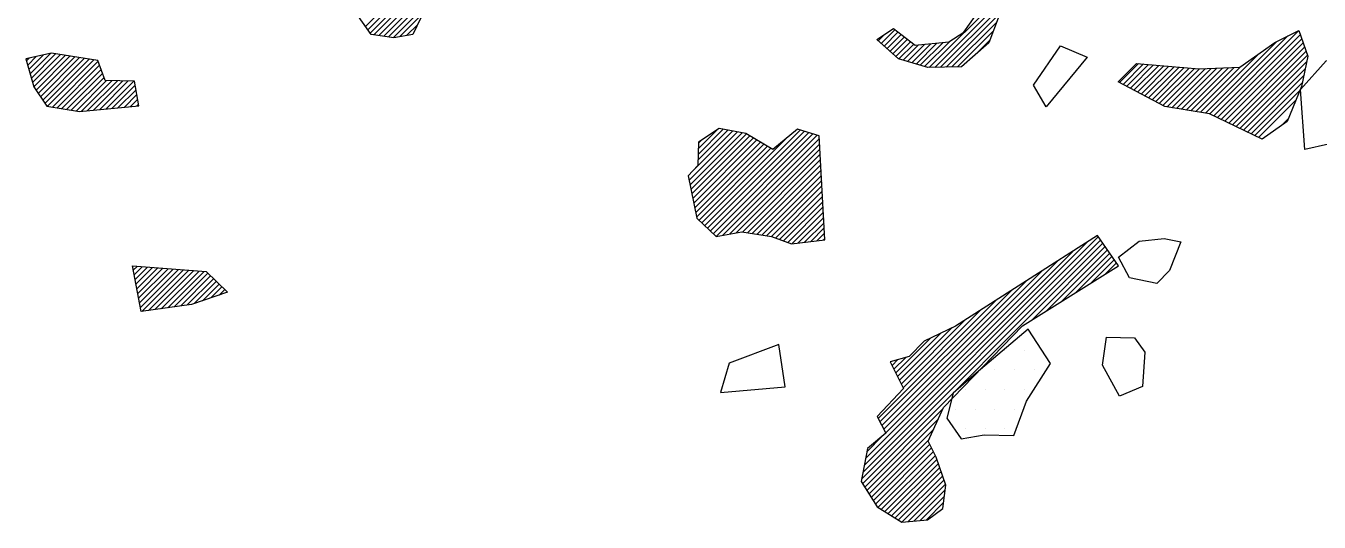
# Model space of a CAD drawing. Header units: metres. Extents: x -9.01 to -4.89, y -17.74 to -14.06.
# Drawn here: x -6.236 to -5.412, y -15.585 to -15.268 of the extents above; entities that cross this region are included whole.
import ezdxf

# ---------------------------------------------------------------- set-up
doc = ezdxf.new("R2010")
doc.units = ezdxf.units.M
doc.header["$LTSCALE"] = 25
doc.header["$MEASUREMENT"] = 0
doc.layers.get('0').update_dxf_attribs({"linetype": 'CONTINUOUS'})
for name, color, linetype in [('KNOCHEN', 2, 'CONTINUOUS'), ('KNOCHENSCHRAFF', 2, 'CONTINUOUS'), ('STEINE', 4, 'CONTINUOUS'), ('STEINESCHRAFF', 4, 'CONTINUOUS')]:
    doc.layers.add(name, color=color, linetype=linetype)

# ---------------------------------------------------------------- blocks, each defined once
blk = doc.blocks.new('*X8')
at = {"color": 0}
for p, q in [((-601.986, -1526.881), (-598.641, -1523.537)), ((-601.839, -1527.088), (-598.531, -1523.78)), ((-601.692, -1527.295), (-598.42, -1524.023)), ((-601.456, -1527.412), (-598.309, -1524.266)), ((-601.146, -1527.456), (-598.212, -1524.522)), ((-600.836, -1527.5), (-598.212, -1524.875)), ((-600.527, -1527.544), (-598.212, -1525.229)), ((-600.217, -1527.588), (-598.211, -1525.582)), ((-599.8, -1527.524), (-598.333, -1526.057)), ((-599.375, -1527.453), (-598.663, -1526.741)), ((-623.377, -1529.888), (-622.084, -1528.595)), ((-623.298, -1530.162), (-621.756, -1528.621)), ((-623.613, -1529.063), (-623.443, -1528.894)), ((-623.534, -1529.338), (-622.99, -1528.794)), ((-623.456, -1529.613), (-622.537, -1528.694)), ((-623.219, -1530.437), (-621.45, -1528.668)), ((-623.14, -1530.712), (-621.144, -1528.715)), ((-623.001, -1530.926), (-620.837, -1528.762)), ((-622.86, -1531.138), (-620.531, -1528.81)), ((-622.718, -1531.35), (-620.225, -1528.857)), ((-622.576, -1531.562), (-619.918, -1528.904)), ((-622.435, -1531.774), (-619.612, -1528.951)), ((-622.262, -1531.955), (-619.306, -1528.998)), ((-621.96, -1532.007), (-619.042, -1529.088)), ((-621.658, -1532.058), (-618.948, -1529.348)), ((-621.356, -1532.109), (-618.854, -1529.607)), ((-621.053, -1532.161), (-618.76, -1529.867)), ((-620.751, -1532.212), (-618.666, -1530.127)), ((-620.449, -1532.263), (-618.499, -1530.313)), ((-620.122, -1532.29), (-618.154, -1530.322)), ((-619.731, -1532.253), (-617.81, -1530.331)), ((-619.341, -1532.215), (-617.465, -1530.34)), ((-618.95, -1532.178), (-617.121, -1530.349)), ((-618.559, -1532.141), (-616.776, -1530.358)), ((-618.168, -1532.103), (-616.673, -1530.609)), ((-617.777, -1532.066), (-616.624, -1530.913)), ((-617.386, -1532.029), (-616.575, -1531.217)), ((-616.995, -1531.991), (-616.525, -1531.521)), ((-616.604, -1531.954), (-616.476, -1531.826)), ((-616.803, -1542.406), (-616.557, -1542.159)), ((-616.746, -1542.702), (-616.228, -1542.184)), ((-616.688, -1542.998), (-615.899, -1542.209)), ((-616.631, -1543.294), (-615.57, -1542.234)), ((-616.573, -1543.59), (-615.241, -1542.258)), ((-616.516, -1543.886), (-614.912, -1542.283)), ((-616.458, -1544.183), (-614.584, -1542.308)), ((-616.401, -1544.479), (-614.255, -1542.332)), ((-616.344, -1544.775), (-613.926, -1542.357)), ((-616.252, -1545.037), (-613.597, -1542.382)), ((-615.839, -1544.977), (-613.268, -1542.406)), ((-615.426, -1544.918), (-612.939, -1542.431)), ((-615.013, -1544.859), (-612.61, -1542.456)), ((-614.6, -1544.799), (-612.282, -1542.481)), ((-614.187, -1544.74), (-612.048, -1542.601)), ((-613.774, -1544.68), (-611.868, -1542.774)), ((-613.361, -1544.621), (-611.688, -1542.947)), ((-612.911, -1544.524), (-611.507, -1543.121)), ((-612.38, -1544.346), (-611.327, -1543.294)), ((-611.848, -1544.169), (-611.147, -1543.467)), ((-611.317, -1543.991), (-610.967, -1543.64))]:
    blk.add_line(p, q, dxfattribs=at)
blk = doc.blocks.new('*X9')
at = {"color": 0}
for p, q in [((-581.22, -1536.167), (-578.589, -1533.537)), ((-580.805, -1535.399), (-578.888, -1533.483)), ((-580.793, -1535.033), (-579.188, -1533.428)), ((-580.78, -1534.667), (-579.598, -1533.485)), ((-580.373, -1539.563), (-574.285, -1533.476)), ((-580.192, -1539.736), (-574.012, -1533.556)), ((-581.369, -1536.67), (-578.29, -1533.591)), ((-581.308, -1536.963), (-577.99, -1533.645)), ((-581.247, -1537.255), (-577.708, -1533.717)), ((-581.186, -1537.548), (-577.485, -1533.847)), ((-581.125, -1537.841), (-577.263, -1533.978)), ((-581.064, -1538.133), (-577.04, -1534.109)), ((-581.003, -1538.426), (-576.817, -1534.24)), ((-580.942, -1538.718), (-576.594, -1534.37)), ((-580.768, -1534.302), (-580.623, -1534.157)), ((-580.554, -1539.39), (-575.21, -1534.046)), ((-580.012, -1539.909), (-573.74, -1533.637)), ((-579.831, -1540.082), (-573.467, -1533.718)), ((-579.65, -1540.255), (-573.194, -1533.798)), ((-579.23, -1540.189), (-573.058, -1534.016)), ((-578.795, -1540.106), (-573.04, -1534.352)), ((-580.881, -1539.011), (-576.371, -1534.501)), ((-580.734, -1539.218), (-576.149, -1534.632)), ((-578.359, -1540.024), (-573.021, -1534.687)), ((-577.949, -1539.968), (-573.003, -1535.022)), ((-577.644, -1540.017), (-572.985, -1535.357)), ((-577.34, -1540.066), (-572.966, -1535.692)), ((-577.035, -1540.115), (-572.948, -1536.027)), ((-576.731, -1540.164), (-572.93, -1536.363)), ((-576.426, -1540.213), (-572.911, -1536.698)), ((-576.122, -1540.262), (-572.893, -1537.033)), ((-575.862, -1540.355), (-572.875, -1537.368)), ((-575.601, -1540.449), (-572.856, -1537.703)), ((-575.341, -1540.542), (-572.838, -1538.039)), ((-575.081, -1540.635), (-572.819, -1538.374)), ((-574.807, -1540.715), (-572.801, -1538.709)), ((-574.405, -1540.667), (-572.783, -1539.044)), ((-574.004, -1540.619), (-572.764, -1539.379)), ((-573.602, -1540.57), (-572.746, -1539.714)), ((-573.2, -1540.522), (-572.728, -1540.05)), ((-572.798, -1540.474), (-572.709, -1540.385)), ((-570.37, -1555.723), (-555.124, -1540.477)), ((-570.301, -1556.008), (-554.98, -1540.687)), ((-570.284, -1555.284), (-555.267, -1540.267)), ((-570.199, -1554.845), (-555.938, -1540.585)), ((-559.544, -1545.604), (-554.836, -1540.896)), ((-570.114, -1554.407), (-556.91, -1541.203)), ((-558.598, -1545.012), (-554.692, -1541.106)), ((-557.652, -1544.419), (-554.548, -1541.316)), ((-556.705, -1543.826), (-554.405, -1541.526)), ((-555.759, -1543.234), (-554.261, -1541.735)), ((-568.954, -1552.539), (-558.854, -1542.439)), ((-568.832, -1552.771), (-557.882, -1541.821)), ((-554.813, -1542.641), (-554.117, -1541.945)), ((-569.075, -1552.307), (-559.826, -1543.058)), ((-569.197, -1552.075), (-560.797, -1543.676)), ((-569.319, -1551.844), (-561.769, -1544.294)), ((-567.723, -1549.894), (-562.741, -1544.912)), ((-567.84, -1549.658), (-563.713, -1545.531)), ((-568.192, -1548.949), (-565.981, -1546.739)), ((-568.075, -1549.185), (-565.29, -1546.401)), ((-567.957, -1549.421), (-564.599, -1546.064)), ((-568.544, -1548.24), (-568.541, -1548.237)), ((-568.427, -1548.477), (-568.049, -1548.099)), ((-568.309, -1548.713), (-567.558, -1547.961)), ((-570.165, -1556.226), (-565.188, -1551.248)), ((-570.029, -1556.443), (-565.478, -1551.892)), ((-570.029, -1553.968), (-569.049, -1552.988)), ((-569.893, -1556.66), (-565.769, -1552.537)), ((-569.757, -1556.878), (-566.06, -1553.181)), ((-569.621, -1557.095), (-566.02, -1553.495)), ((-569.484, -1557.313), (-565.902, -1553.73)), ((-569.332, -1557.514), (-565.784, -1553.966)), ((-569.113, -1557.648), (-565.666, -1554.201)), ((-568.893, -1557.782), (-565.561, -1554.45)), ((-568.674, -1557.916), (-565.471, -1554.713)), ((-568.455, -1558.051), (-565.38, -1554.976)), ((-568.235, -1558.185), (-565.29, -1555.239)), ((-568.016, -1558.319), (-565.199, -1555.502)), ((-567.797, -1558.453), (-565.109, -1555.765)), ((-567.409, -1558.419), (-565.018, -1556.028)), ((-567.018, -1558.382), (-565.03, -1556.394)), ((-566.628, -1558.345), (-565.087, -1556.804)), ((-566.237, -1558.308), (-565.143, -1557.213))]:
    blk.add_line(p, q, dxfattribs=at)
blk = doc.blocks.new('*X10')
at = {"color": 0}
for p, q in [((-548.157, -1532.45), (-543.185, -1527.478)), ((-547.919, -1532.565), (-542.483, -1527.13)), ((-547.681, -1532.681), (-542.393, -1527.392)), ((-547.442, -1532.796), (-542.302, -1527.655)), ((-548.758, -1532.344), (-545.014, -1528.599)), ((-548.453, -1532.392), (-543.894, -1527.833)), ((-547.204, -1532.911), (-542.211, -1527.918)), ((-546.966, -1533.026), (-542.121, -1528.181)), ((-546.728, -1533.142), (-542.03, -1528.444)), ((-553.927, -1530.442), (-552.722, -1529.237)), ((-553.697, -1530.565), (-552.398, -1529.266)), ((-553.466, -1530.687), (-552.073, -1529.294)), ((-553.235, -1530.81), (-551.748, -1529.323)), ((-553.005, -1530.933), (-551.423, -1529.352)), ((-552.774, -1531.056), (-551.099, -1529.381)), ((-552.544, -1531.179), (-550.774, -1529.41)), ((-552.313, -1531.302), (-550.449, -1529.439)), ((-549.063, -1532.295), (-546.216, -1529.448)), ((-546.489, -1533.257), (-541.939, -1528.707)), ((-546.251, -1533.372), (-541.998, -1529.119)), ((-552.082, -1531.425), (-550.124, -1529.467)), ((-551.852, -1531.548), (-549.8, -1529.496)), ((-551.621, -1531.671), (-549.475, -1529.525)), ((-551.391, -1531.794), (-549.15, -1529.554)), ((-551.16, -1531.917), (-548.822, -1529.579)), ((-550.892, -1532.003), (-548.453, -1529.564)), ((-550.587, -1532.052), (-548.085, -1529.549)), ((-550.282, -1532.1), (-547.717, -1529.534)), ((-549.978, -1532.149), (-547.348, -1529.52)), ((-549.673, -1532.198), (-546.98, -1529.505)), ((-549.368, -1532.246), (-546.611, -1529.49)), ((-546.013, -1533.487), (-542.091, -1529.566)), ((-545.774, -1533.603), (-542.185, -1530.013)), ((-545.536, -1533.718), (-542.279, -1530.461)), ((-545.298, -1533.833), (-542.444, -1530.979)), ((-545.059, -1533.948), (-542.687, -1531.576)), ((-543.59, -1533.186), (-543.175, -1532.77))]:
    blk.add_line(p, q, dxfattribs=at)
blk = doc.blocks.new('*X11')
at = {"color": 0}
for p, q in [((-566.06, -1529.493), (-561.605, -1525.038)), ((-565.697, -1529.484), (-561.605, -1525.392)), ((-565.335, -1529.475), (-561.605, -1525.745)), ((-564.972, -1529.466), (-561.604, -1526.098)), ((-564.61, -1529.457), (-561.774, -1526.621)), ((-569.312, -1527.795), (-568.882, -1527.366)), ((-569.124, -1527.961), (-568.237, -1527.074)), ((-568.937, -1528.127), (-568.038, -1527.228)), ((-568.75, -1528.293), (-567.839, -1527.383)), ((-568.562, -1528.46), (-567.64, -1527.537)), ((-568.375, -1528.626), (-567.441, -1527.692)), ((-564.247, -1529.448), (-561.991, -1527.192)), ((-563.05, -1528.604), (-562.209, -1527.764)), ((-568.188, -1528.792), (-567.242, -1527.846)), ((-567.989, -1528.947), (-567.043, -1528.001)), ((-567.716, -1529.028), (-566.735, -1528.047)), ((-567.443, -1529.108), (-566.344, -1528.009)), ((-567.17, -1529.189), (-565.953, -1527.972)), ((-566.898, -1529.27), (-565.562, -1527.934)), ((-566.625, -1529.351), (-565.17, -1527.896)), ((-566.352, -1529.432), (-564.728, -1527.807))]:
    blk.add_line(p, q, dxfattribs=at)
blk = doc.blocks.new('*X17')
at = {"color": 0}
for p, q in [((-561.25, -1547.5), (-561.25, -1547.5)), ((-560, -1547.5), (-560, -1547.5)), ((-561.875, -1548.75), (-561.875, -1548.75)), ((-560.625, -1548.75), (-560.625, -1548.75)), ((-559.375, -1548.75), (-559.375, -1548.75)), ((-563.75, -1550), (-563.75, -1550)), ((-562.5, -1550), (-562.5, -1550)), ((-561.25, -1550), (-561.25, -1550)), ((-560, -1550), (-560, -1550)), ((-564.375, -1551.25), (-564.375, -1551.25)), ((-563.125, -1551.25), (-563.125, -1551.25)), ((-561.875, -1551.25), (-561.875, -1551.25)), ((-560.625, -1551.25), (-560.625, -1551.25)), ((-563.75, -1552.5), (-563.75, -1552.5)), ((-562.5, -1552.5), (-562.5, -1552.5)), ((-561.25, -1552.5), (-561.25, -1552.5))]:
    blk.add_line(p, q, dxfattribs=at)

msp = doc.modelspace()

# ---------------------------------------------------------------- linework, layer by layer
at = {"layer": 'KNOCHEN'}
for points in [[(-5.68495, -15.18026), (-5.66965, -15.18483), (-5.65229, -15.21235), (-5.63341, -15.23119), (-5.61605, -15.24953), (-5.61604, -15.26177), (-5.62265, -15.27911), (-5.63997, -15.29442), (-5.66139, -15.29495), (-5.68026, -15.28936), (-5.69403, -15.27714), (-5.68333, -15.26999), (-5.66956, -15.28068), (-5.64815, -15.27862), (-5.63846, -15.27249), (-5.63134, -15.26229), (-5.62982, -15.25311), (-5.64258, -15.23936), (-5.6533, -15.22101), (-5.66859, -15.22205), (-5.67625, -15.21492), (-5.6885, -15.19709), (-5.68495, -15.18026)], [(-6.02547, -15.2382), (-6.03414, -15.22546), (-6.0265, -15.22342), (-6.01426, -15.23003), (-6.00917, -15.21524), (-6.00203, -15.21778), (-6.0005, -15.22492), (-5.98265, -15.22184), (-5.98265, -15.22184), (-5.98723, -15.23357), (-5.98212, -15.24479), (-5.98211, -15.25804), (-5.98974, -15.27385), (-6.00198, -15.2759), (-6.01625, -15.27388), (-6.01625, -15.27388), (-6.02749, -15.25808), (-6.02547, -15.2382)], [(-5.54004, -15.30401), (-5.52832, -15.29227), (-5.48855, -15.2958), (-5.46255, -15.29476), (-5.44013, -15.27893), (-5.42484, -15.27127), (-5.41922, -15.28758), (-5.42328, -15.30695), (-5.43244, -15.3294), (-5.44823, -15.34063), (-5.48189, -15.32435), (-5.51045, -15.31978), (-5.54004, -15.30401)], [(-6.16714, -15.3036), (-6.186, -15.3031), (-6.1906, -15.29036), (-6.22018, -15.2858), (-6.23649, -15.28939), (-6.23137, -15.30723), (-6.2232, -15.31946), (-6.2023, -15.323), (-6.16457, -15.3194), (-6.16714, -15.3036)], [(-5.72705, -15.40463), (-5.73068, -15.33835), (-5.74445, -15.33429), (-5.76024, -15.34705), (-5.77759, -15.33687), (-5.79442, -15.33383), (-5.80766, -15.34251), (-5.80816, -15.35729), (-5.81427, -15.36392), (-5.80864, -15.39094), (-5.79639, -15.40266), (-5.78008, -15.39958), (-5.76121, -15.40262), (-5.74846, -15.4072), (-5.72705, -15.40463)], [(-5.70396, -15.55858), (-5.69374, -15.57488), (-5.67793, -15.58455), (-5.66162, -15.58301), (-5.65194, -15.57586), (-5.64991, -15.56107), (-5.65605, -15.54323), (-5.66116, -15.53304), (-5.65149, -15.51162), (-5.60107, -15.45957), (-5.53992, -15.42127), (-5.5532, -15.40191)], [(-5.5532, -15.40191), (-5.64389, -15.45961), (-5.66377, -15.46932), (-5.67344, -15.47901), (-5.68545, -15.48239)], [(-6.16292, -15.45043), (-6.16855, -15.42137), (-6.12164, -15.42489), (-6.10787, -15.43814), (-6.1308, -15.44581), (-6.16292, -15.45043)], [(-5.68545, -15.48239), (-5.67699, -15.49941), (-5.6938, -15.51727), (-5.68818, -15.52797), (-5.6999, -15.53767), (-5.70396, -15.55858)]]:
    msp.add_lwpolyline(points, dxfattribs=at)
at = {"layer": 'STEINE'}
for points in [[(-5.58591, -15.31986), (-5.59408, -15.3061), (-5.57677, -15.2811), (-5.55993, -15.28822), (-5.58591, -15.31986)], [(-5.4212, -15.34723), (-5.42379, -15.30899), (-5.40749, -15.29062), (-5.38659, -15.28907), (-5.38046, -15.29774), (-5.40591, -15.34365), (-5.40591, -15.34365), (-5.4212, -15.34723)], [(-5.51544, -15.43246), (-5.53278, -15.42891), (-5.53993, -15.41566), (-5.52668, -15.40545), (-5.51088, -15.40391), (-5.50017, -15.40594), (-5.50729, -15.4243), (-5.51544, -15.43246)], [(-5.64944, -15.51825), (-5.64025, -15.53149), (-5.62547, -15.52893), (-5.60661, -15.52942), (-5.59847, -15.50749), (-5.5832, -15.48351), (-5.59749, -15.4616), (-5.63061, -15.48968), (-5.64538, -15.50244), (-5.64944, -15.51825)], [(-5.53933, -15.50437), (-5.55006, -15.4845), (-5.54753, -15.46665), (-5.52968, -15.46715), (-5.52304, -15.47632), (-5.52455, -15.49824), (-5.53933, -15.50437)], [(-5.75245, -15.49846), (-5.75655, -15.47144), (-5.78815, -15.4832), (-5.79374, -15.50207), (-5.75245, -15.49846)]]:
    msp.add_lwpolyline(points, dxfattribs=at)

# ---------------------------------------------------------------- block references
at = {"layer": 'KNOCHENSCHRAFF', "xscale": 0.01, "yscale": 0.01, "zscale": 0.01}
for name in ['*X8', '*X11', '*X9', '*X10']:
    msp.add_blockref(name, (0, 0), dxfattribs=at)
at = {"layer": 'STEINESCHRAFF', "xscale": 0.01, "yscale": 0.01, "zscale": 0.01}
msp.add_blockref('*X17', (0, 0), dxfattribs=at)

doc.saveas('drawing.dxf')
